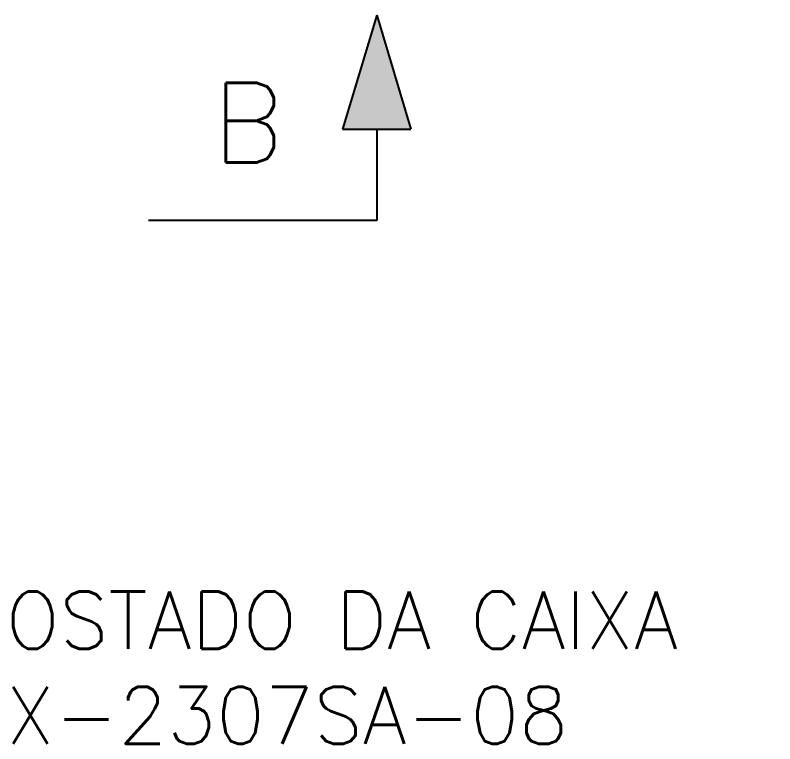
# Model space of a CAD drawing. Header units: metres. Extents: x 0 to 21025, y 0 to 14850.
# Drawn here: x 6565 to 7398, y 8618 to 9416 of the extents above; entities that cross this region are included whole.
import ezdxf
from ezdxf.enums import TextEntityAlignment as Align

# ---------------------------------------------------------------- set-up
doc = ezdxf.new("R2010")
doc.units = ezdxf.units.M
doc.header["$LTSCALE"] = 25
doc.layers.add('GSB', color=7, linetype='Continuous')
doc.layers.add('SDM', color=7, linetype='Continuous')
doc.styles.add('R100', font='simplex.shx', dxfattribs={"height": 2.5})
doc.styles.add('R140', font='simplex.shx', dxfattribs={"height": 3.5})
doc.styles.add('ROMANS', font='ROMANS.SHX')
doc.dimstyles.new('25___1-25', dxfattribs={"dimscale": 25, "dimtxt": 2.5, "dimasz": 2, "dimexe": 1.5, "dimexo": 1, "dimgap": 0.5, "dimtad": 1, "dimzin": 12, "dimtxsty": 'ROMANS', "dimcen": 0, "dimclrd": 256, "dimclre": 256, "dimclrt": 3, "dimazin": 3, "dimtfac": 1, "dimtmove": 0, "dimatfit": 0, "dimfxl": 1, "dimlwd": -1, "dimlwe": -1, "dimarcsym": 0})

# ---------------------------------------------------------------- blocks, each defined once
blk = doc.blocks.new('SIMB_CORTE_2')
at = {"layer": 'GSB'}
blk.add_hatch(color=2, dxfattribs=at).paths.add_polyline_path([(1.5, -4), (-1.5, -4), (0, -9)])
at = {"layer": 'GSB', "color": 1}
for p, q in [((0, -4), (0, 0)), ((0, 0), (10, 0)), ((0, -9), (-1.5, -4)), ((1.5, -4), (-1.5, -4)), ((0, -9), (1.5, -4))]:
    blk.add_line(p, q, dxfattribs=at)
at = {"layer": 'GSB', "color": 3, "style": 'R100'}
blk.add_attdef('XXXX', (-0.597, 1.573), '', height=2.5, dxfattribs=at)
at = {"layer": 'GSB', "color": 4, "style": 'R140'}
blk.add_attdef('A', text='', height=3.5, dxfattribs=at).set_placement((5.637, -4.293), align=Align.MIDDLE)

msp = doc.modelspace()

# ---------------------------------------------------------------- block references
at = {"layer": 'GSB'}
ref = msp.add_blockref('SIMB_CORTE_2', (6961.326, 9191.384), dxfattribs=dict(at, xscale=24.99999999999972, yscale=24.99999999999972, zscale=24.99999999999972, rotation=180))
ref.add_attrib('A', 'B', dxfattribs={"color": 4, "height": 87.5, "style": 'R140'}).set_placement((6820.406, 9298.72), align=Align.MIDDLE)

# ---------------------------------------------------------------- texts
at = {"layer": 'SDM', "color": 3, "insert": (6498.735, 8618.234), "char_height": 62.5, "attachment_point": 7, "style": 'ROMANS'}
msp.add_mtext('COSTADO DA CAIXA \\PCX-2307SA-08', dxfattribs=at)

# ---------------------------------------------------------------- leaders
at = {"layer": 'SDM', "annotation_type": 0, "has_hookline": 1, "hookline_direction": 0, "text_width": 898.81}
msp.add_leader([(6016.09, 8649.436), (6486.235, 8649.484)], dimstyle='25___1-25', override={"dimgap": 0.5, "dimtad": 0}, dxfattribs=at)

doc.saveas('drawing.dxf')
